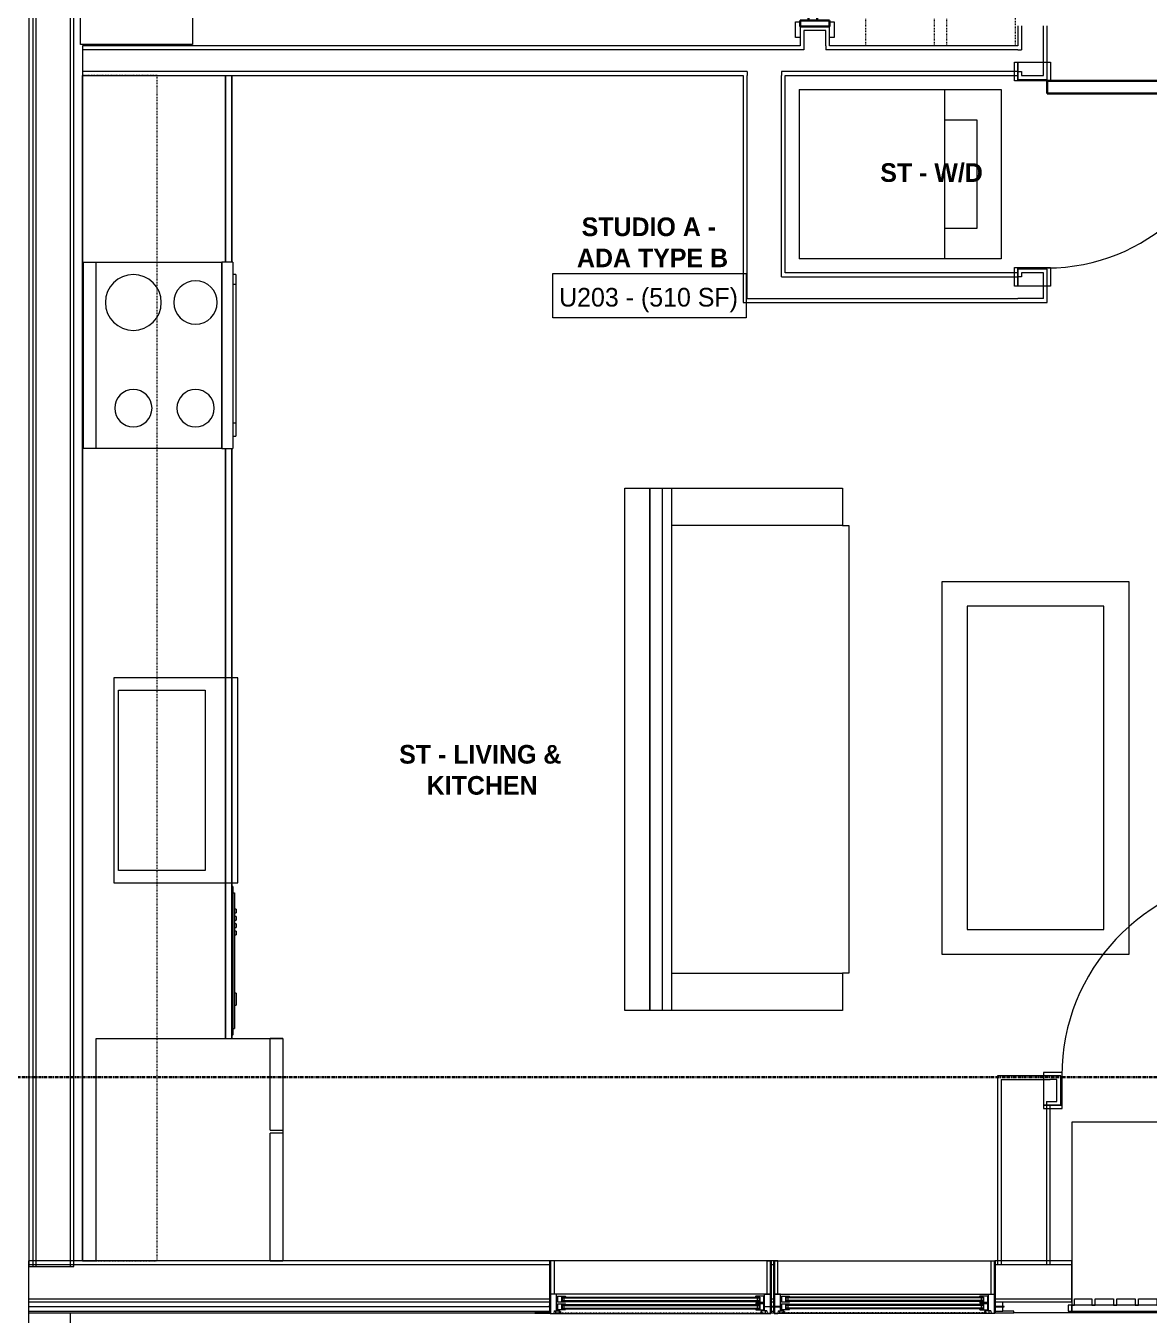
# Model space of a CAD drawing. Header units: inches. Extents: x -4093 to -1777, y 9773 to 12264.
# Drawn here: x -3410.8 to -3230.2, y 11247.5 to 11454.9 of the extents above; entities that cross this region are included whole.
import ezdxf

# ---------------------------------------------------------------- set-up
doc = ezdxf.new("R2010")
doc.units = ezdxf.units.IN
doc.header["$MEASUREMENT"] = 0
doc.linetypes.add('Dash', pattern=[0.25, 0.125, -0.125])
doc.linetypes.add('Grid Line 1_2_', pattern=[0.875, 0.5, -0.125, 0.125, -0.125])
for name, color, linetype, lineweight in [('0-1', 7, 'Continuous', 5), ('0-2', 7, 'Continuous', 9), ('A-AREA-IDEN', 2, 'Continuous', 9), ('A-DETL-GENF', 92, 'Continuous', 18), ('A-DETL-GENF-HDLN', 1, 'Dash', 9), ('A-DOOR-1', 7, 'Continuous', 9), ('A-DOOR-2', 10, 'Continuous', 30), ('A-DOOR-FRAM-1', 10, 'Continuous', 30), ('A-FLOR-1', 7, 'Continuous', 9), ('A-GENM', 5, 'Continuous', 9), ('A-GLAZ', 151, 'Continuous', 18), ('A-GLAZ-1', 151, 'Continuous', 9), ('A-GLAZ-2', 151, 'Continuous', 30), ('A-WALL', 113, 'Continuous', 18), ('A-WALL-1', 7, 'Continuous', 9), ('A-WALL-2', 250, 'Continuous', 18), ('A-WALL-3', 113, 'Continuous', 9), ('I-FURN', 30, 'Continuous', 9), ('I-FURN-1', 7, 'Continuous', 9), ('I-WALL-1', 7, 'Continuous', 9), ('P-SANR-FIXT-1', 7, 'Continuous', 9), ('Q-CASE-1', 7, 'Continuous', 9), ('Q-CASE-HDLN-1', 7, 'Dash', 9), ('Q-SPCQ-1', 7, 'Continuous', 9), ('S-GRID-1', 1, 'Grid Line 1_2_', 30)]:
    doc.layers.add(name, color=color, linetype=linetype, lineweight=lineweight)
doc.styles.add('Century Gothic', font='ufonts.com_century-gothic.ttf', dxfattribs={"height": 3})
doc.styles.add('Century Gothic_B', font='GOTHICB.TTF', dxfattribs={"height": 3})

# ---------------------------------------------------------------- blocks, each defined once
blk = doc.blocks.new('Couch-Both_Arms-Generic - 1-1372852-BACKGROUND - 2ND FLOOR')
at = {"layer": 'I-FURN'}
for p, q in [((-42, 17.5), (-36, 17.5)), ((-42, -10), (-42, 17.5)), ((-36, 18.5), (36, 18.5)), ((-36, 17.5), (-36, 18.5)), ((-36, 17.5), (-36, -10)), ((36, 18.5), (36, 17.5)), ((36, 17.5), (42, 17.5)), ((36, -10), (36, 17.5)), ((42, 17.5), (42, -10)), ((-42, -10), (42, -10)), ((-42, -13.5), (-42, -10)), ((42, -10), (42, -13.5)), ((-42, -11.5), (42, -11.5)), ((-42, -13.5), (42, -13.5)), ((42, -13.5), (-42, -13.5))]:
    blk.add_line(p, q, dxfattribs=at)
at = {"layer": 'I-FURN-1'}
for p, q in [((-42, -17.5), (-42, -13.5)), ((42, -13.5), (42, -17.5)), ((42, -17.5), (-42, -17.5))]:
    blk.add_line(p, q, dxfattribs=at)
blk = doc.blocks.new('Table-Coffee - one-1372853-BACKGROUND - 2ND FLOOR')
at = {"layer": 'I-FURN-1'}
for p, q in [((-29.28, 11.25), (30.72, 11.25)), ((-29.28, -18.75), (-29.28, 11.25)), ((30.72, 11.25), (30.72, -18.75)), ((26.72, 7.25), (-25.28, 7.25)), ((-25.28, 7.25), (-25.28, -14.75)), ((26.72, -14.75), (26.72, 7.25)), ((-25.28, -14.75), (26.72, -14.75)), ((30.72, -18.75), (-29.28, -18.75))]:
    blk.add_line(p, q, dxfattribs=at)
blk = doc.blocks.new('SLIDING - FLUSH - SLIDING - FLUSH - 5-0 x 6-8-3203586-BACKGROUND - 2ND FLOOR')
at = {"layer": 'A-DOOR-1'}
for p, q in [((-32.75, 3.25), (-30.25, 3.25)), ((-32.75, 2.5), (-32.75, 3.25)), ((-30.25, 2.5), (-32.75, 2.5)), ((-30.25, 3.25), (-30.25, 2.5)), ((30.25, 3.25), (32.75, 3.25)), ((30.25, 2.5), (30.25, 3.25)), ((32.75, 2.5), (30.25, 2.5)), ((32.75, 3.25), (32.75, 2.5)), ((-32.75, -2.25), (-30.25, -2.25)), ((-32.75, -3), (-32.75, -2.25)), ((-30.25, -3), (-32.75, -3)), ((-30.25, -2.25), (-30.25, -3)), ((30.25, -2.25), (32.75, -2.25)), ((30.25, -3), (30.25, -2.25)), ((32.75, -3), (30.25, -3)), ((32.75, -2.25), (32.75, -3))]:
    blk.add_line(p, q, dxfattribs=at)
at = {"layer": 'A-DOOR-2'}
for p, q in [((-1, -0.88), (-1, 0.5)), ((-1, 0.5), (30, 0.5)), ((30, 0.5), (30, -0.88)), ((-30, -2.25), (-30, -0.88)), ((-30, -0.88), (1, -0.88)), ((30, -0.88), (-1, -0.88)), ((1, -0.88), (1, -2.25)), ((1, -2.25), (-30, -2.25))]:
    blk.add_line(p, q, dxfattribs=at)
at = {"layer": 'A-DOOR-FRAM-1'}
for p, q in [((-31, -2.25), (-31, 2.5)), ((-31, 2.5), (-30, 2.5)), ((-30, 2.5), (-30, -2.25)), ((30, 2.5), (31, 2.5)), ((30, -2.25), (30, 2.5)), ((31, 2.5), (31, -2.25)), ((-30, -2.25), (-31, -2.25)), ((31, -2.25), (30, -2.25))]:
    blk.add_line(p, q, dxfattribs=at)
blk = doc.blocks.new('OD_CW_Closet - OD_CW_Closet-3786599-BACKGROUND - 2ND FLOOR')
at = {"layer": 'Q-CASE-HDLN-1'}
for p, q in [((0.74, -24), (0.74, 0)), ((0.74, 0), (68.99, 0)), ((68.99, 0), (68.99, -24)), ((0.74, -11), (68.99, -11)), ((0.74, -13), (68.99, -13)), ((68.99, -24), (0.74, -24))]:
    blk.add_line(p, q, dxfattribs=at)
blk = doc.blocks.new('SWING - SINGLE - FLUSH - SWING - FLUSH - 2-6 x 6-8 - PASSAGE-4346079-BACKGROUND - 2ND FLOOR')
at = {"layer": 'A-DOOR-1'}
for p, q in [((-18, 2.375), (-18, 2.875)), ((-18, 2.875), (-15, 2.875)), ((-18, 2.375), (-15, 2.375)), ((-18, -2.875), (-18, 2.375)), ((-15, 2.375), (-18, 2.375)), ((-15, 2.875), (-15, 2.375)), ((-15, 2.375), (-15, -2.875)), ((15, 2.375), (15, 2.875)), ((15, 2.875), (18, 2.875)), ((15, 2.375), (18, 2.375)), ((15, -2.875), (15, 2.375)), ((18, 2.375), (15, 2.375)), ((18, 2.875), (18, 2.375)), ((18, 2.375), (18, -2.875)), ((-15, -2.875), (-18, -2.875)), ((18, -2.875), (15, -2.875))]:
    blk.add_line(p, q, dxfattribs=at)
blk.add_arc((15, -2.375), 30.067, 180, 266.18593, dxfattribs=at)
at = {"layer": 'A-DOOR-2'}
for p, q in [((13, -2.375), (13, -32.375)), ((15, -2.375), (13, -2.375)), ((15, -2.375), (15, -32.375)), ((15, -32.375), (13, -32.375))]:
    blk.add_line(p, q, dxfattribs=at)
blk = doc.blocks.new('Stacked Washer and Dryer - 26_x25_ - Private-1352637-BACKGROUND - 2ND FLOOR')
at = {"layer": 'P-SANR-FIXT-1'}
for p, q in [((0, 13.625), (32.4375, 13.625)), ((0, 13.625), (0, -13.625)), ((23.34375, 13.625), (23.34375, -13.625)), ((32.4375, 13.625), (32.4375, -13.625)), ((23.34375, 8.75), (28.53125, 8.75)), ((28.53125, 8.75), (28.53125, -8.75)), ((28.53125, -8.75), (23.34375, -8.75)), ((32.4375, -13.625), (0, -13.625))]:
    blk.add_line(p, q, dxfattribs=at)
blk = doc.blocks.new('Table-Night Stand - 18_ x 18_ x 24_-1372838-BACKGROUND - 2ND FLOOR')
at = {"layer": 'I-FURN-1'}
for p, q in [((0.15, 0), (18.15, 0)), ((18.15, 0), (18.15, -18)), ((18.15, -18), (0.15, -18))]:
    blk.add_line(p, q, dxfattribs=at)
blk = doc.blocks.new('SWING - SINGLE - FLUSH - SWING - 32_ x 80_ - WITH ACOUSTICAL SEAL-4346071-BACKGROUND - 2ND FLOOR')
at = {"layer": 'A-DOOR-1'}
for p, q in [((-16, 2.87), (-19, 2.87)), ((-19, 2.87), (-19, -2.38)), ((-16, -2.38), (-16, 2.87)), ((19, 2.87), (16, 2.87)), ((16, 2.87), (16, -2.38)), ((19, -2.38), (19, 2.87)), ((-19, -2.38), (-16, -2.38)), ((-16, -2.38), (-19, -2.38)), ((-19, -2.38), (-19, -2.88)), ((-19, -2.88), (-16, -2.88)), ((-16, -2.88), (-16, -2.38)), ((16, -2.38), (19, -2.38)), ((19, -2.38), (16, -2.38)), ((16, -2.38), (16, -2.88)), ((16, -2.88), (19, -2.88)), ((19, -2.88), (19, -2.38))]:
    blk.add_line(p, q, dxfattribs=at)
blk.add_arc((16, 2.37), 32.07, 93.5759, 180, dxfattribs=at)
at = {"layer": 'A-DOOR-2'}
for p, q in [((14, 2.37), (14, 34.38)), ((16, 34.38), (14, 34.38)), ((16, 2.37), (16, 34.38)), ((16, 2.37), (14, 2.37))]:
    blk.add_line(p, q, dxfattribs=at)
blk = doc.blocks.new('OD_CW_Base Cabinet - OD_CW_Base Cabinet-V65-BACKGROUND - 2ND FLOOR')
at = {"layer": 'Q-CASE-1'}
for p, q in [((0.74, 24), (0.74, 21.81)), ((191.34, 24), (0.74, 24)), ((36.49, 0), (131.34, 0)), ((161.34, 0), (191.34, 0))]:
    blk.add_line(p, q, dxfattribs=at)
blk = doc.blocks.new('OD_CW_Upper Cabinet - OD_CW_Upper Cabinet-4366994-BACKGROUND - 2ND FLOOR')
at = {"layer": 'Q-CASE-HDLN-1'}
for p, q in [((191.34, 24), (0.74, 24)), ((0.74, 24), (0.74, 12)), ((191.34, 12), (191.34, 24)), ((0.74, 12), (191.34, 12))]:
    blk.add_line(p, q, dxfattribs=at)
blk = doc.blocks.new('Refrigerator_-_Side-by-Side_6047 - 36_ X 30_-1372843-BACKGROUND - 2ND FLOOR')
at = {"layer": 'Q-SPCQ-1'}
for p, q in [((-17.88, 15.58), (17.87, 15.58)), ((-17.88, -14.42), (-17.88, 15.58)), ((-17.88, 15.58), (-3.13, 15.58)), ((-17.88, 15.58), (-17.88, 13.58)), ((-3.13, 13.58), (-3.13, 15.58)), ((-2.63, 15.58), (17.87, 15.58)), ((-2.63, 15.58), (-2.63, 13.58)), ((17.87, 15.58), (17.87, -14.42)), ((17.87, 13.58), (17.87, 15.58)), ((-3.13, 13.58), (-17.88, 13.58)), ((17.87, 13.58), (-2.63, 13.58)), ((17.87, -14.42), (-17.88, -14.42))]:
    blk.add_line(p, q, dxfattribs=at)
blk = doc.blocks.new('Stainless Steel Farmhous Kitchen Sink - Stainless Steel Farmhous Kitchen Sink-2443921-BACKGROUND - 2ND FLOOR')
at = {"layer": 'P-SANR-FIXT-1'}
for p, q in [((0, -2.25), (-33, -2.25)), ((-33, -2.25), (-33, -22.2)), ((-31, -16.96), (-31, -3)), ((-31, -3), (-2, -3)), ((-2, -3), (-2, -16.96)), ((0, -22.2), (0, -2.25)), ((-2, -16.96), (-31, -16.96)), ((-33, -22.2), (0, -22.2))]:
    blk.add_line(p, q, dxfattribs=at)
blk = doc.blocks.new('CTR - 1st Phase - Unit Layouts_rvt-1-BACKGROUND - 2ND FLOOR')
at = {"layer": 'A-FLOR-1'}
blk.add_line((-3401.49, 11451.87), (-3401.49, 11451.62), dxfattribs=at)
at = {"layer": 'A-WALL-1'}
for p, q in [((-3286.3, 11454.74), (-3286.3, 11451.62)), ((-3281.55, 11454.74), (-3286.3, 11454.74)), ((-3281.55, 11451.62), (-3281.55, 11454.74)), ((-3251.3, 11454.86), (-3251.3, 11451.62)), ((-3246.55, 11446.24), (-3246.55, 11454.86)), ((-3288.67, 11451.62), (-3401.67, 11451.62)), ((-3401.67, 11451.62), (-3401.67, 11446.87)), ((-3286.3, 11451.62), (-3288.67, 11451.62)), ((-3251.3, 11451.62), (-3281.55, 11451.62)), ((-3401.67, 11446.87), (-3295.42, 11446.87)), ((-3295.42, 11446.87), (-3295.42, 11415.12)), ((-3288.67, 11415.12), (-3288.67, 11446.87)), ((-3288.67, 11446.87), (-3251.3, 11446.87)), ((-3251.3, 11446.87), (-3251.3, 11446.24)), ((-3251.3, 11446.24), (-3246.55, 11446.24)), ((-3246.55, 11415.74), (-3251.3, 11415.74)), ((-3251.3, 11415.74), (-3251.3, 11415.12)), ((-3246.55, 11410.37), (-3246.55, 11415.74)), ((-3295.42, 11415.12), (-3295.42, 11410.99)), ((-3251.3, 11415.12), (-3288.67, 11415.12)), ((-3295.42, 11410.99), (-3295.42, 11410.37)), ((-3295.42, 11410.37), (-3251.3, 11410.37)), ((-3251.3, 11410.37), (-3247.17, 11410.37)), ((-3247.17, 11410.37), (-3246.55, 11410.37)), ((-3244.39, 11286.02), (-3246.07, 11286.02)), ((-3244.39, 11281.27), (-3244.39, 11286.02)), ((-3246.07, 11281.27), (-3244.39, 11281.27))]:
    blk.add_line(p, q, dxfattribs=at)
at = {"layer": 'A-WALL-2'}
for p, q in [((-3250.67, 11454.86), (-3250.67, 11450.99)), ((-3247.17, 11446.87), (-3247.17, 11454.86)), ((-3285.67, 11454.12), (-3285.67, 11451.62)), ((-3283.92, 11454.12), (-3285.67, 11454.12)), ((-3282.17, 11454.12), (-3283.92, 11454.12)), ((-3282.17, 11451.62), (-3282.17, 11454.12)), ((-3289.3, 11450.99), (-3401.67, 11450.99)), ((-3288.67, 11450.99), (-3289.3, 11450.99)), ((-3285.67, 11450.99), (-3288.67, 11450.99)), ((-3285.67, 11451.62), (-3285.67, 11450.99)), ((-3282.17, 11451.62), (-3282.17, 11450.99)), ((-3251.3, 11450.99), (-3282.17, 11450.99)), ((-3251.3, 11450.99), (-3250.67, 11450.99)), ((-3294.8, 11447.49), (-3401.67, 11447.49)), ((-3294.8, 11447.49), (-3294.8, 11446.87)), ((-3294.8, 11415.12), (-3294.8, 11446.87)), ((-3289.3, 11447.49), (-3289.3, 11446.87)), ((-3288.67, 11447.49), (-3289.3, 11447.49)), ((-3289.3, 11415.12), (-3289.3, 11446.87)), ((-3251.3, 11447.49), (-3288.67, 11447.49)), ((-3251.3, 11447.49), (-3250.67, 11447.49)), ((-3250.67, 11447.49), (-3250.67, 11446.87)), ((-3250.67, 11446.87), (-3248.92, 11446.87)), ((-3248.92, 11446.87), (-3247.17, 11446.87)), ((-3294.8, 11414.49), (-3294.8, 11415.12)), ((-3294.8, 11410.99), (-3294.8, 11414.49)), ((-3289.3, 11414.49), (-3289.3, 11415.12)), ((-3289.3, 11414.49), (-3251.3, 11414.49)), ((-3250.67, 11414.49), (-3251.3, 11414.49)), ((-3248.92, 11415.12), (-3250.67, 11415.12)), ((-3250.67, 11415.12), (-3250.67, 11414.49)), ((-3247.17, 11415.12), (-3248.92, 11415.12)), ((-3247.17, 11410.99), (-3247.17, 11415.12)), ((-3294.8, 11410.99), (-3251.3, 11410.99)), ((-3250.67, 11410.99), (-3251.3, 11410.99)), ((-3247.17, 11410.99), (-3250.67, 11410.99)), ((-3253.95, 11285.39), (-3253.95, 11255.64)), ((-3253.95, 11285.39), (-3246.7, 11285.39)), ((-3246.7, 11285.39), (-3246.07, 11285.39)), ((-3245.01, 11285.39), (-3246.07, 11285.39)), ((-3245.01, 11283.64), (-3245.01, 11285.39)), ((-3245.01, 11281.89), (-3245.01, 11283.64)), ((-3246.7, 11281.89), (-3246.7, 11255.64)), ((-3246.7, 11281.89), (-3246.07, 11281.89)), ((-3246.07, 11281.89), (-3245.01, 11281.89))]:
    blk.add_line(p, q, dxfattribs=at)
at = {"layer": 'I-WALL-1'}
for p, q in [((-3253.95, 11286.02), (-3254.57, 11286.02)), ((-3254.57, 11286.02), (-3254.57, 11255.64)), ((-3246.07, 11286.02), (-3253.95, 11286.02)), ((-3246.07, 11255.64), (-3246.07, 11281.27)), ((-3254.57, 11255.64), (-3246.07, 11255.64))]:
    blk.add_line(p, q, dxfattribs=at)
at = {"layer": 'Q-CASE-1'}
for p, q in [((-3401.67, 11256.27), (-3401.67, 11446.87)), ((-3378.67, 11446.87), (-3378.67, 11416.87)), ((-3378.67, 11416.87), (-3378.67, 11446.87)), ((-3377.67, 11446.87), (-3377.67, 11416.87)), ((-3378.67, 11386.87), (-3378.67, 11292.02)), ((-3378.67, 11292.02), (-3378.67, 11386.87)), ((-3377.67, 11386.87), (-3377.67, 11292.02)), ((-3399.49, 11256.27), (-3401.67, 11256.27))]:
    blk.add_line(p, q, dxfattribs=at)
at = {"layer": 'Q-SPCQ-1'}
for p, q in [((-3401.49, 11416.87), (-3399.49, 11416.87)), ((-3401.49, 11386.87), (-3401.49, 11416.87)), ((-3399.49, 11416.87), (-3379.24, 11416.87)), ((-3399.49, 11386.87), (-3399.49, 11416.87)), ((-3379.24, 11386.87), (-3379.24, 11416.87)), ((-3377.49, 11416.87), (-3379.24, 11416.87)), ((-3379.24, 11416.87), (-3379.24, 11386.87)), ((-3377.49, 11416.87), (-3377.49, 11386.87)), ((-3376.99, 11414.87), (-3377.49, 11414.87)), ((-3376.99, 11413.26), (-3377.49, 11413.26)), ((-3376.99, 11414.87), (-3376.99, 11413.26)), ((-3376.99, 11413.26), (-3376.99, 11390.99)), ((-3377.49, 11390.99), (-3376.99, 11390.99)), ((-3376.99, 11390.99), (-3376.99, 11388.87)), ((-3377.49, 11388.87), (-3376.99, 11388.87)), ((-3399.49, 11386.87), (-3401.49, 11386.87)), ((-3379.24, 11386.87), (-3399.49, 11386.87)), ((-3379.24, 11386.87), (-3377.49, 11386.87)), ((-3377.65, 11316.52), (-3377.67, 11316.52)), ((-3377.46, 11315.45), (-3377.46, 11316.32)), ((-3377.46, 11292.72), (-3377.46, 11315.45)), ((-3377.46, 11315.43), (-3377.21, 11315.43)), ((-3377.21, 11315.43), (-3377.21, 11293.61)), ((-3376.96, 11312.8), (-3377.21, 11312.8)), ((-3377.21, 11312.21), (-3376.96, 11312.21)), ((-3376.96, 11312.8), (-3376.96, 11312.21)), ((-3376.96, 11311.62), (-3377.21, 11311.62)), ((-3377.21, 11311.03), (-3376.96, 11311.03)), ((-3376.96, 11310.44), (-3377.21, 11310.44)), ((-3377.21, 11309.85), (-3376.96, 11309.85)), ((-3376.96, 11311.62), (-3376.96, 11311.03)), ((-3376.96, 11310.44), (-3376.96, 11309.85)), ((-3376.96, 11309.26), (-3377.21, 11309.26)), ((-3377.21, 11308.67), (-3376.96, 11308.67)), ((-3376.96, 11309.26), (-3376.96, 11308.67)), ((-3376.96, 11299.31), (-3377.21, 11299.31)), ((-3376.96, 11299.31), (-3376.96, 11298.33)), ((-3377.21, 11297.34), (-3376.96, 11297.34)), ((-3376.96, 11298.33), (-3376.96, 11297.34)), ((-3377.46, 11293.61), (-3377.21, 11293.61)), ((-3377.67, 11292.52), (-3377.65, 11292.52))]:
    blk.add_line(p, q, dxfattribs=at)
for centre, radius, start, end in [((-3393.49, 11410.37), 4.5, 90, 270), ((-3393.49, 11410.37), 4.5, 270, 90), ((-3383.49, 11410.37), 3.5, 90, 270), ((-3383.49, 11410.37), 3.5, 270, 90), ((-3393.49, 11393.37), 3, 90, 270), ((-3393.49, 11393.37), 3, 270, 90), ((-3383.49, 11393.37), 3, 90, 270), ((-3383.49, 11393.37), 3, 270, 90), ((-3378.53, 11315.45), 1.07, 0, 36.3436), ((-3377.65, 11316.32), 0.197, 0, 90), ((-3377.65, 11292.72), 0.197, 270, 0), ((-3377.65, 11292.72), 0.197, 285, 345)]:
    blk.add_arc(centre, radius, start, end, dxfattribs=at)
at = {"layer": '0-2'}
for name, p, rotation in [('OD_CW_Closet - OD_CW_Closet-3786599-BACKGROUND - 2ND FLOOR', (-3275.71, 11450.88), 89.99999999997934), ('SLIDING - FLUSH - SLIDING - FLUSH - 5-0 x 6-8-3203586-BACKGROUND - 2ND FLOOR', (-3284.05, 11485.74), 269.9999999999554), ('Table-Night Stand - 18_ x 18_ x 24_-1372838-BACKGROUND - 2ND FLOOR', (-3383.99, 11470.02), 269.9999999999716), ('SWING - SINGLE - FLUSH - SWING - FLUSH - 2-6 x 6-8 - PASSAGE-4346079-BACKGROUND - 2ND FLOOR', (-3248.92, 11430.99), 90.00000000002589), ('OD_CW_Base Cabinet - OD_CW_Base Cabinet-V65-BACKGROUND - 2ND FLOOR', (-3377.67, 11255.53), 89.99999999999577), ('OD_CW_Upper Cabinet - OD_CW_Upper Cabinet-4366994-BACKGROUND - 2ND FLOOR', (-3377.67, 11255.53), 90.00000000001627), ('Couch-Both_Arms-Generic - 1-1372852-BACKGROUND - 2ND FLOOR', (-3296.95, 11338.52), 270.0000000000206), ('Table-Coffee - one-1372853-BACKGROUND - 2ND FLOOR', (-3252.2, 11334.8), 90.00000000001687), ('Stainless Steel Farmhous Kitchen Sink - Stainless Steel Farmhous Kitchen Sink-2443921-BACKGROUND - 2ND FLOOR', (-3398.9, 11350.02), 90.00000000000058), ('Refrigerator_-_Side-by-Side_6047 - 36_ X 30_-1372843-BACKGROUND - 2ND FLOOR', (-3385.06, 11274.14), 270.000000000001)]:
    blk.add_blockref(name, p, dxfattribs=dict(at, rotation=rotation))
for name, p in [('Stacked Washer and Dryer - 26_x25_ - Private-1352637-BACKGROUND - 2ND FLOOR', (-3286.42, 11430.99)), ('SWING - SINGLE - FLUSH - SWING - 32_ x 80_ - WITH ACOUSTICAL SEAL-4346071-BACKGROUND - 2ND FLOOR', (-3228.14, 11283.64))]:
    blk.add_blockref(name, p, dxfattribs=at)
blk = doc.blocks.new('CTR - 1st Phase - Common Walls_rvt-1-BACKGROUND - 2ND FLOOR')
at = {"layer": 'A-WALL-2'}
for p, q in [((-3409.67, 11647.24), (-3409.67, 11255.36)), ((-3409.17, 11646.74), (-3409.17, 11255.36)), ((-3403.67, 11641.24), (-3403.67, 11255.36))]:
    blk.add_line(p, q, dxfattribs=at)
at = {"layer": 'I-WALL-1'}
for p, q in [((-3410.3, 11647.86), (-3410.3, 11255.36)), ((-3403.05, 11255.36), (-3403.05, 11640.61)), ((-3410.3, 11255.36), (-3403.05, 11255.36))]:
    blk.add_line(p, q, dxfattribs=at)
blk = doc.blocks.new('CTR - 1st Phase - Structure_rvt-1-BACKGROUND - 2ND FLOOR')
at = {"layer": 'S-GRID-1'}
blk.add_line((-1777.25, 11285.79), (-4076.95, 11285.79), dxfattribs=at)
blk = doc.blocks.new('V-Series_EWC4_SPVU_RFA_2015 - 2ND AND 3RD FLOOR-2226480-BACKGROUND - 2ND FLOOR')
at = {"layer": 'A-GENM'}
for p, q in [((-3859.97, 11740.34), (-3859.97, 11739.78)), ((-3858.97, 11740.34), (-3859.97, 11740.34)), ((-3859.97, 11739.78), (-3859.97, 11711.9)), ((-3858.97, 11739.78), (-3859.97, 11739.78)), ((-3859.97, 11739.78), (-3858.97, 11739.78)), ((-3858.97, 11739.78), (-3858.97, 11740.34)), ((-3858.97, 11711.9), (-3858.97, 11739.78)), ((-3829.54, 11739.78), (-3858.97, 11739.78)), ((-3858.97, 11739.78), (-3858.97, 11739.34)), ((-3858.97, 11739.34), (-3857.97, 11739.34)), ((-3857.97, 11739.34), (-3857.97, 11736.54)), ((-3829.54, 11711.9), (-3829.54, 11739.78)), ((-3857.97, 11736.54), (-3858.97, 11736.54)), ((-3858.97, 11736.54), (-3858.97, 11736.04)), ((-3858.97, 11736.04), (-3857.97, 11736.04)), ((-3857.97, 11736.04), (-3857.97, 11733.06)), ((-3857.97, 11733.06), (-3858.97, 11733.06)), ((-3858.97, 11733.06), (-3858.97, 11732.56)), ((-3858.97, 11732.56), (-3857.97, 11732.56)), ((-3857.97, 11732.56), (-3857.97, 11729.57)), ((-3857.97, 11729.57), (-3858.97, 11729.57)), ((-3858.97, 11729.57), (-3858.97, 11729.07)), ((-3858.97, 11729.07), (-3857.97, 11729.07)), ((-3857.97, 11729.07), (-3857.97, 11726.09)), ((-3857.97, 11726.09), (-3858.97, 11726.09)), ((-3858.97, 11726.09), (-3858.97, 11725.59)), ((-3858.97, 11725.59), (-3857.97, 11725.59)), ((-3857.97, 11725.59), (-3857.97, 11722.61)), ((-3857.97, 11722.61), (-3858.97, 11722.61)), ((-3858.97, 11722.61), (-3858.97, 11722.11)), ((-3858.97, 11722.11), (-3857.97, 11722.11)), ((-3857.97, 11722.11), (-3857.97, 11719.12)), ((-3857.97, 11719.12), (-3858.97, 11719.12)), ((-3858.97, 11719.12), (-3858.97, 11718.62)), ((-3858.97, 11718.62), (-3857.97, 11718.62)), ((-3857.97, 11718.62), (-3857.97, 11715.64)), ((-3857.97, 11715.64), (-3858.97, 11715.64)), ((-3858.97, 11715.64), (-3858.97, 11715.14)), ((-3858.97, 11715.14), (-3857.97, 11715.14)), ((-3857.97, 11715.14), (-3857.97, 11712.34)), ((-3859.97, 11711.9), (-3858.97, 11711.9)), ((-3859.97, 11711.9), (-3859.97, 11711.34)), ((-3858.97, 11711.9), (-3859.97, 11711.9)), ((-3857.97, 11712.34), (-3858.97, 11712.34)), ((-3858.97, 11712.34), (-3858.97, 11711.9)), ((-3858.97, 11711.34), (-3858.97, 11711.9)), ((-3858.97, 11711.9), (-3829.54, 11711.9)), ((-3859.97, 11711.34), (-3858.97, 11711.34))]:
    blk.add_line(p, q, dxfattribs=at)
blk = doc.blocks.new('Perforated Panel at Magic-Pak - hvac panel - 2nd floor 2-2702972-BACKGROUND - 2ND FLOOR')
at = {"layer": 'A-GLAZ-1'}
for p, q in [((-19.01, -4.13), (19.01, -4.13)), ((19.01, -4.19), (-19.01, -4.19))]:
    blk.add_line(p, q, dxfattribs=at)
blk = doc.blocks.new('Window-Double_Hung-Marvin-Essential - 2-WIDE _TEMP ALL LOW_ ESDH3066-3454271-BACKGROUND - 2ND FLOOR')
at = {"layer": 'A-DETL-GENF'}
for p, q in [((-16.72, -1.19), (-17.75, -1.19)), ((-17.75, -4.28), (-17.75, -1.19)), ((-16.72, -3.77), (-16.72, -1.19)), ((-16.56, -1.53), (-15.34, -1.53)), ((-16.56, -1.53), (-16.56, -2.47)), ((-15.28, -1.65), (-15.94, -1.65)), ((-15.94, -1.65), (-15.94, -2.37)), ((15.84, -1.66), (-15.84, -1.66)), ((-15.84, -1.66), (-15.84, -2.35)), ((15.84, -1.79), (-15.84, -1.79)), ((-15.54, -1.79), (-15.54, -2.23)), ((-15.34, -1.53), (-15.28, -1.59)), ((-15.28, -1.59), (-15.28, -1.65)), ((15.34, -1.53), (15.28, -1.59)), ((15.28, -1.59), (15.28, -1.65)), ((15.28, -1.65), (15.94, -1.65)), ((16.56, -1.53), (15.34, -1.53)), ((15.54, -1.79), (15.54, -2.23)), ((15.84, -1.66), (15.84, -2.35)), ((15.94, -1.65), (15.94, -2.37)), ((16.56, -1.53), (16.56, -2.47)), ((16.72, -3.77), (16.72, -1.19)), ((16.72, -1.19), (17.75, -1.19)), ((17.75, -4.28), (17.75, -1.19)), ((-19.25, -3.23), (-19.25, -3.19)), ((-19.25, -3.19), (-17.9, -3.19)), ((-17.75, -3.23), (-19.25, -3.23)), ((-17.9, -3.19), (-17.9, -3.08)), ((-17.9, -3.08), (-17.75, -3.08)), ((-17.08, -3.87), (-17.16, -4.28)), ((-17.08, -3.87), (-16.19, -3.87)), ((-16.85, -4.25), (-16.85, -3.87)), ((-16.38, -3.77), (-16.72, -3.77)), ((-15.34, -2.47), (-16.56, -2.47)), ((-16.56, -2.75), (-15.34, -2.75)), ((-16.56, -2.75), (-16.56, -3.69)), ((-15.34, -3.69), (-16.56, -3.69)), ((-16.38, -3.87), (-16.38, -3.77)), ((-16.18, -4.01), (-16.3, -4.01)), ((-16.3, -4.01), (-16.3, -4.25)), ((-16.19, -3.87), (-16.19, -3.97)), ((-16.19, -3.97), (-16.1, -3.97)), ((-16.18, -4.22), (-16.18, -4.01)), ((-16.1, -3.97), (-16.1, -4.22)), ((-15.94, -2.37), (-15.28, -2.37)), ((-15.28, -2.87), (-15.94, -2.87)), ((-15.94, -2.87), (-15.94, -3.59)), ((-15.94, -3.59), (-15.28, -3.59)), ((15.84, -2.23), (-15.84, -2.23)), ((15.84, -2.35), (-15.84, -2.35)), ((15.84, -2.88), (-15.84, -2.88)), ((-15.84, -2.88), (-15.84, -3.57)), ((15.84, -3.01), (-15.84, -3.01)), ((15.84, -3.45), (-15.84, -3.45)), ((15.84, -3.57), (-15.84, -3.57)), ((-15.54, -3.01), (-15.54, -3.45)), ((-15.34, -2.47), (-15.28, -2.41)), ((-15.34, -2.75), (-15.28, -2.81)), ((-15.34, -3.69), (-15.28, -3.63)), ((-15.28, -2.37), (-15.28, -2.41)), ((-15.28, -2.81), (-15.28, -2.87)), ((-15.28, -3.59), (-15.28, -3.63)), ((15.28, -2.37), (15.28, -2.41)), ((15.94, -2.37), (15.28, -2.37)), ((15.34, -2.47), (15.28, -2.41)), ((15.34, -2.75), (15.28, -2.81)), ((15.28, -2.81), (15.28, -2.87)), ((15.28, -2.87), (15.94, -2.87)), ((15.28, -3.59), (15.28, -3.63)), ((15.94, -3.59), (15.28, -3.59)), ((15.34, -3.69), (15.28, -3.63)), ((15.34, -2.47), (16.56, -2.47)), ((16.56, -2.75), (15.34, -2.75)), ((15.34, -3.69), (16.56, -3.69)), ((15.54, -3.01), (15.54, -3.45)), ((15.84, -2.88), (15.84, -3.57)), ((15.94, -2.87), (15.94, -3.59)), ((16.19, -3.97), (16.1, -3.97)), ((16.1, -3.97), (16.1, -4.22)), ((16.18, -4.22), (16.18, -4.01)), ((16.18, -4.01), (16.3, -4.01)), ((17.08, -3.87), (16.19, -3.87)), ((16.19, -3.87), (16.19, -3.97)), ((16.3, -4.01), (16.3, -4.25)), ((16.38, -3.87), (16.38, -3.77)), ((16.38, -3.77), (16.72, -3.77)), ((16.56, -2.75), (16.56, -3.69)), ((16.85, -4.25), (16.85, -3.87)), ((17.08, -3.87), (17.16, -4.28)), ((17.9, -3.08), (17.75, -3.08)), ((17.75, -3.23), (19.25, -3.23)), ((17.9, -3.19), (17.9, -3.08)), ((19.25, -3.19), (17.9, -3.19)), ((19.25, -3.23), (19.25, -3.19)), ((-17.75, -4.28), (-17.16, -4.28)), ((-16.3, -4.25), (-16.85, -4.25)), ((-16.18, -4.22), (-16.1, -4.22)), ((16.18, -4.22), (16.1, -4.22)), ((16.3, -4.25), (16.85, -4.25)), ((17.75, -4.28), (17.16, -4.28))]:
    blk.add_line(p, q, dxfattribs=at)
at = {"layer": 'A-DETL-GENF-HDLN'}
blk.add_line((16.1, -4.22), (-16.5, -4.22), dxfattribs=at)
at = {"layer": 'A-GLAZ'}
for p, q in [((-17.13, 4.19), (-17.75, 4.19)), ((-17.13, -1.16), (-17.13, 4.19)), ((17.12, 4.19), (17.75, 4.19)), ((17.12, 4.19), (17.12, -1.16))]:
    blk.add_line(p, q, dxfattribs=at)
at = {"layer": 'A-GLAZ-1'}
for p, q in [((-17.75, 4.19), (17.75, 4.19)), ((-17.75, -1.19), (17.75, -1.19)), ((17.75, -4.28), (-17.75, -4.28)), ((17.75, -4.19), (20.21, -4.19)), ((20.21, -4.25), (17.75, -4.25)), ((20.21, -4.19), (20.21, -4.25))]:
    blk.add_line(p, q, dxfattribs=at)
at = {"layer": 'A-GLAZ-2'}
for p, q in [((-17.75, -1.16), (-17.75, 4.19)), ((17.75, 4.19), (17.75, -1.16)), ((-17.75, -4.28), (-17.75, -1.19)), ((17.75, -1.19), (17.75, -4.28))]:
    blk.add_line(p, q, dxfattribs=at)
blk = doc.blocks.new('Window-Double_Hung-Marvin-Essential - 2-WIDE _TEMP ALL LOW_ ESDH3066-3454268-BACKGROUND - 2ND FLOOR')
at = {"layer": 'A-DETL-GENF'}
for p, q in [((-17.75, 4.28), (-17.16, 4.28)), ((-17.75, 4.28), (-17.75, 1.19)), ((-17.08, 3.87), (-17.16, 4.28)), ((-16.85, 4.25), (-16.85, 3.87)), ((-16.3, 4.25), (-16.85, 4.25)), ((-16.3, 4.01), (-16.3, 4.25)), ((-16.18, 4.22), (-16.1, 4.22)), ((-16.18, 4.22), (-16.18, 4.01)), ((-16.1, 3.97), (-16.1, 4.22)), ((16.18, 4.22), (16.1, 4.22)), ((16.1, 3.97), (16.1, 4.22)), ((16.18, 4.22), (16.18, 4.01)), ((16.3, 4.01), (16.3, 4.25)), ((16.3, 4.25), (16.85, 4.25)), ((16.85, 4.25), (16.85, 3.87)), ((17.08, 3.87), (17.16, 4.28)), ((17.75, 4.28), (17.16, 4.28)), ((17.75, 4.28), (17.75, 1.19)), ((-19.25, 3.23), (-19.25, 3.19)), ((-17.75, 3.23), (-19.25, 3.23)), ((-19.25, 3.19), (-17.9, 3.19)), ((-17.9, 3.19), (-17.9, 3.08)), ((-17.9, 3.08), (-17.75, 3.08)), ((-17.08, 3.87), (-16.19, 3.87)), ((-16.38, 3.77), (-16.72, 3.77)), ((-16.72, 3.77), (-16.72, 1.19)), ((-15.34, 3.69), (-16.56, 3.69)), ((-16.56, 2.75), (-16.56, 3.69)), ((-16.56, 2.75), (-15.34, 2.75)), ((-15.34, 2.47), (-16.56, 2.47)), ((-16.56, 1.53), (-16.56, 2.47)), ((-16.38, 3.87), (-16.38, 3.77)), ((-16.18, 4.01), (-16.3, 4.01)), ((-16.19, 3.97), (-16.1, 3.97)), ((-16.19, 3.87), (-16.19, 3.97)), ((-15.94, 2.87), (-15.94, 3.59)), ((-15.94, 3.59), (-15.28, 3.59)), ((-15.28, 2.87), (-15.94, 2.87)), ((-15.94, 1.65), (-15.94, 2.37)), ((-15.94, 2.37), (-15.28, 2.37)), ((15.84, 3.57), (-15.84, 3.57)), ((-15.84, 2.88), (-15.84, 3.57)), ((15.84, 3.45), (-15.84, 3.45)), ((15.84, 3.01), (-15.84, 3.01)), ((15.84, 2.88), (-15.84, 2.88)), ((15.84, 2.35), (-15.84, 2.35)), ((-15.84, 1.66), (-15.84, 2.35)), ((15.84, 2.23), (-15.84, 2.23)), ((-15.54, 3.01), (-15.54, 3.45)), ((-15.54, 1.79), (-15.54, 2.23)), ((-15.34, 3.69), (-15.28, 3.63)), ((-15.34, 2.75), (-15.28, 2.81)), ((-15.34, 2.47), (-15.28, 2.41)), ((-15.28, 3.59), (-15.28, 3.63)), ((-15.28, 2.81), (-15.28, 2.87)), ((-15.28, 2.37), (-15.28, 2.41)), ((15.34, 3.69), (15.28, 3.63)), ((15.28, 3.59), (15.28, 3.63)), ((15.94, 3.59), (15.28, 3.59)), ((15.28, 2.81), (15.28, 2.87)), ((15.28, 2.87), (15.94, 2.87)), ((15.34, 2.75), (15.28, 2.81)), ((15.34, 2.47), (15.28, 2.41)), ((15.28, 2.37), (15.28, 2.41)), ((15.94, 2.37), (15.28, 2.37)), ((15.34, 3.69), (16.56, 3.69)), ((16.56, 2.75), (15.34, 2.75)), ((15.34, 2.47), (16.56, 2.47)), ((15.54, 3.01), (15.54, 3.45)), ((15.54, 1.79), (15.54, 2.23)), ((15.84, 2.88), (15.84, 3.57)), ((15.84, 1.66), (15.84, 2.35)), ((15.94, 2.87), (15.94, 3.59)), ((15.94, 1.65), (15.94, 2.37)), ((16.19, 3.97), (16.1, 3.97)), ((16.18, 4.01), (16.3, 4.01)), ((16.19, 3.87), (16.19, 3.97)), ((17.08, 3.87), (16.19, 3.87)), ((16.38, 3.87), (16.38, 3.77)), ((16.38, 3.77), (16.72, 3.77)), ((16.56, 2.75), (16.56, 3.69)), ((16.56, 1.53), (16.56, 2.47)), ((16.72, 3.77), (16.72, 1.19)), ((17.75, 3.23), (19.25, 3.23)), ((17.9, 3.08), (17.75, 3.08)), ((17.9, 3.19), (17.9, 3.08)), ((19.25, 3.19), (17.9, 3.19)), ((19.25, 3.23), (19.25, 3.19)), ((-16.72, 1.19), (-17.75, 1.19)), ((-16.56, 1.53), (-15.34, 1.53)), ((-15.28, 1.65), (-15.94, 1.65)), ((15.84, 1.79), (-15.84, 1.79)), ((15.84, 1.66), (-15.84, 1.66)), ((-15.34, 1.53), (-15.28, 1.59)), ((-15.28, 1.59), (-15.28, 1.65)), ((15.28, 1.59), (15.28, 1.65)), ((15.28, 1.65), (15.94, 1.65)), ((15.34, 1.53), (15.28, 1.59)), ((16.56, 1.53), (15.34, 1.53)), ((16.72, 1.19), (17.75, 1.19))]:
    blk.add_line(p, q, dxfattribs=at)
at = {"layer": 'A-DETL-GENF-HDLN'}
blk.add_line((16.1, 4.22), (-16.5, 4.22), dxfattribs=at)
at = {"layer": 'A-GLAZ'}
for p, q in [((-17.13, 1.16), (-17.13, -4.19)), ((17.12, -4.19), (17.12, 1.16)), ((-17.13, -4.19), (-17.75, -4.19)), ((17.12, -4.19), (17.75, -4.19))]:
    blk.add_line(p, q, dxfattribs=at)
at = {"layer": 'A-GLAZ-1'}
for p, q in [((17.75, 4.28), (-17.75, 4.28)), ((20.21, 4.25), (17.75, 4.25)), ((17.75, 4.19), (20.21, 4.19)), ((20.21, 4.19), (20.21, 4.25)), ((-17.75, 1.19), (17.75, 1.19)), ((-17.75, -4.19), (17.75, -4.19))]:
    blk.add_line(p, q, dxfattribs=at)
at = {"layer": 'A-GLAZ-2'}
for p, q in [((-17.75, 4.28), (-17.75, 1.19)), ((17.75, 1.19), (17.75, 4.28)), ((-17.75, 1.16), (-17.75, -4.19)), ((17.75, -4.19), (17.75, 1.16))]:
    blk.add_line(p, q, dxfattribs=at)

msp = doc.modelspace()

# ---------------------------------------------------------------- linework, layer by layer
at = {"layer": 'A-AREA-IDEN', "flags": 128}
msp.add_lwpolyline([(-3326.04, 11415.05), (-3294.95, 11415.05), (-3294.95, 11407.88), (-3326.04, 11407.88)], close=True, dxfattribs=at)
at = {"layer": 'A-WALL'}
for p, q in [((-3410.3, 11255.64), (-3326.48, 11255.64)), ((-3290.98, 11255.64), (-3290.47, 11255.64)), ((-3254.97, 11255.64), (-3242.61, 11255.64)), ((-3410.3, 11250.14), (-3326.48, 11250.14)), ((-3410.3, 11249.64), (-3326.48, 11249.64)), ((-3290.98, 11250.14), (-3290.47, 11250.14)), ((-3290.98, 11249.64), (-3290.47, 11249.64)), ((-3254.97, 11250.14), (-3242.61, 11250.14)), ((-3254.97, 11249.64), (-3253.7, 11249.64)), ((-3410.3, 11248.89), (-3326.48, 11248.89)), ((-3410.3, 11248.14), (-3326.48, 11248.14)), ((-3290.98, 11248.89), (-3290.47, 11248.89)), ((-3290.98, 11248.14), (-3290.47, 11248.14)), ((-3254.97, 11248.89), (-3253.7, 11248.89)), ((-3254.97, 11248.14), (-3253.7, 11248.14))]:
    msp.add_line(p, q, dxfattribs=at)
at = {"layer": 'A-WALL-3'}
for p, q in [((-3326.48, 11256.26), (-3410.3, 11256.26)), ((-3410.3, 11104.28), (-3410.3, 11256.26)), ((-3290.47, 11256.26), (-3290.98, 11256.26)), ((-3242.61, 11256.26), (-3254.97, 11256.26)), ((-3242.61, 11249.64), (-3242.61, 11256.26)), ((-3326.48, 11250.89), (-3326.48, 11250.92)), ((-3290.98, 11250.92), (-3290.98, 11250.89)), ((-3290.47, 11250.89), (-3290.47, 11250.92)), ((-3254.97, 11250.92), (-3254.97, 11250.89)), ((-3253.7, 11248.14), (-3253.7, 11249.64)), ((-3253.7, 11249.64), (-3242.61, 11249.64)), ((-3410.3, 11247.89), (-3328.94, 11247.89)), ((-3403.67, 11247.89), (-3403.67, 11107.18)), ((-3290.98, 11247.89), (-3290.47, 11247.89)), ((-3251.95, 11248.14), (-3253.7, 11248.14)), ((-3252.51, 11247.89), (-3251.95, 11247.89)), ((-3251.95, 11247.89), (-3251.95, 11248.14))]:
    msp.add_line(p, q, dxfattribs=at)

# ---------------------------------------------------------------- block references
at = {"layer": '0-1'}
for name in ['CTR - 1st Phase - Structure_rvt-1-BACKGROUND - 2ND FLOOR', 'CTR - 1st Phase - Unit Layouts_rvt-1-BACKGROUND - 2ND FLOOR', 'CTR - 1st Phase - Common Walls_rvt-1-BACKGROUND - 2ND FLOOR']:
    msp.add_blockref(name, (0, 0), dxfattribs=at)
at = {"layer": 'A-GENM', "rotation": 89.99999999999993}
msp.add_blockref('V-Series_EWC4_SPVU_RFA_2015 - 2ND AND 3RD FLOOR-2226480-BACKGROUND - 2ND FLOOR', (8497.17, 15108.11), dxfattribs=at)
at = {"layer": 'A-GLAZ-1', "rotation": 180}
msp.add_blockref('Window-Double_Hung-Marvin-Essential - 2-WIDE _TEMP ALL LOW_ ESDH3066-3454268-BACKGROUND - 2ND FLOOR', (-3308.73, 11252.08), dxfattribs=at)
at = {"layer": 'A-GLAZ-1'}
for name, p in [('Window-Double_Hung-Marvin-Essential - 2-WIDE _TEMP ALL LOW_ ESDH3066-3454271-BACKGROUND - 2ND FLOOR', (-3272.72, 11252.08)), ('Perforated Panel at Magic-Pak - hvac panel - 2nd floor 2-2702972-BACKGROUND - 2ND FLOOR', (-3232.94, 11252.08))]:
    msp.add_blockref(name, p, dxfattribs=at)

# ---------------------------------------------------------------- texts
at = {"layer": 'A-AREA-IDEN', "char_height": 3, "attachment_point": 1}
for s, insert, width, style in [('ST - W/D', (-3273.4, 11432.76), 20.402, 'Century Gothic_B'), ('STUDIO A -', (-3321.42, 11424.04), 26.361, 'Century Gothic_B'), ('ADA TYPE B', (-3322.17, 11419.04), 28.179, 'Century Gothic_B'), ('U203 - (510 SF)', (-3325.04, 11412.71), 35.148, 'Century Gothic'), ('ST - LIVING &', (-3350.75, 11339.21), 31.613, 'Century Gothic_B'), ('KITCHEN', (-3346.33, 11334.21), 20.907, 'Century Gothic_B')]:
    msp.add_mtext(s, dxfattribs=dict(at, insert=insert, width=width, style=style))

doc.saveas('drawing.dxf')
